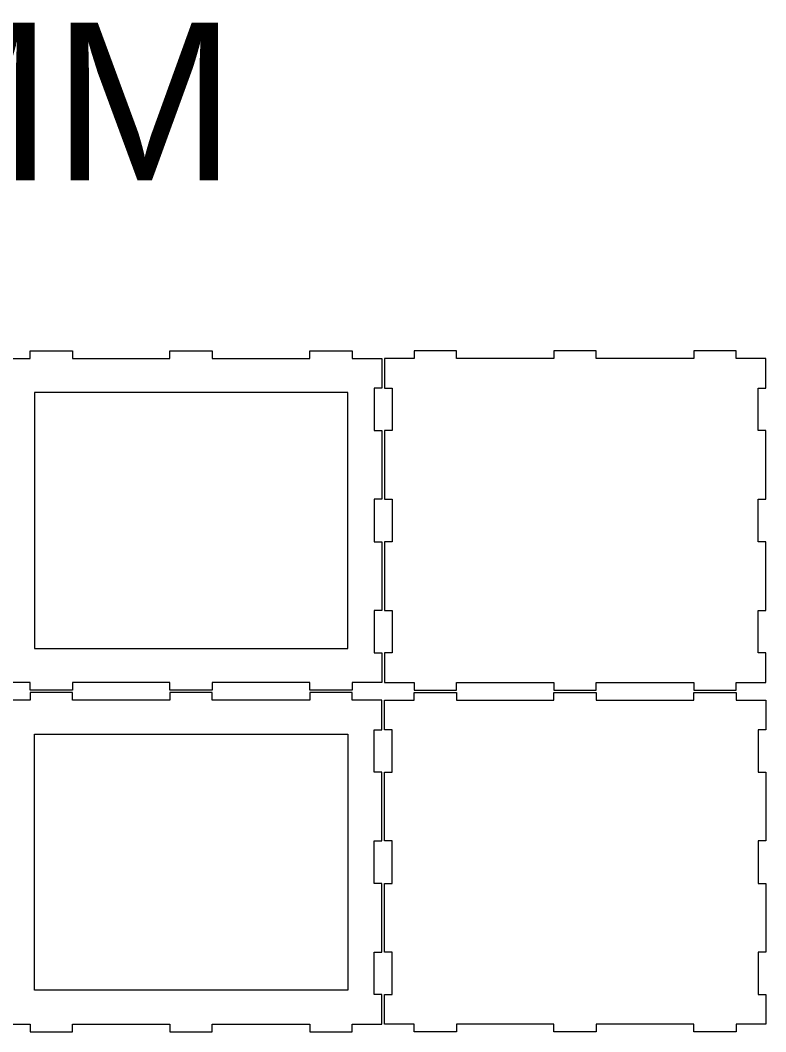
# Model space of a CAD drawing. Header units: millimetres. Extents: x -1649 to 1561, y -460 to 2135.
# Drawn here: x -863 to 17, y 942 to 2135 of the extents above; entities that cross this region are included whole.
import ezdxf

# ---------------------------------------------------------------- set-up
doc = ezdxf.new("R2010")
doc.units = ezdxf.units.MM
doc.header["$MEASUREMENT"] = 0
doc.layers.add('Layer 1', color=7, linetype='Continuous')
doc.styles.add('0', font='arial.ttf', dxfattribs={"height": 1})

msp = doc.modelspace()

# ---------------------------------------------------------------- linework, layer by layer
at = {"layer": 'Layer 1', "color": 250, "lineweight": 20}
for points, knots in [([(-521.2481, 1736.2374), (-521.2481, 1736.2374), (-636.2481, 1736.2374), (-636.2481, 1736.2374), (-636.2481, 1736.2374), (-636.2481, 1736.2374), (-636.2481, 1745.2374), (-636.2481, 1745.2374), (-636.2481, 1745.2374), (-636.2481, 1745.2374), (-686.248, 1745.2374), (-686.248, 1745.2374), (-686.248, 1745.2374), (-686.248, 1745.2374), (-686.248, 1736.2374), (-686.248, 1736.2374), (-686.248, 1736.2374), (-686.248, 1736.2374), (-801.248, 1736.2374), (-801.248, 1736.2374), (-801.248, 1736.2374), (-801.248, 1736.2374), (-801.248, 1745.2374), (-801.248, 1745.2374), (-801.248, 1745.2374), (-801.248, 1745.2374), (-851.248, 1745.2374), (-851.248, 1745.2374), (-851.248, 1745.2374), (-851.248, 1745.2374), (-851.248, 1736.2374), (-851.248, 1736.2374), (-851.248, 1736.2374), (-851.248, 1736.2374), (-886.248, 1736.2374), (-886.248, 1736.2374), (-886.248, 1736.2374), (-886.248, 1736.2374), (-886.248, 1701.2374), (-886.248, 1701.2374), (-886.248, 1701.2374), (-886.248, 1701.2374), (-877.248, 1701.2374), (-877.248, 1701.2374), (-877.248, 1701.2374), (-877.248, 1701.2374), (-877.248, 1651.2374), (-877.248, 1651.2374), (-877.248, 1651.2374), (-877.248, 1651.2374), (-886.248, 1651.2374), (-886.248, 1651.2374), (-886.248, 1651.2374), (-886.248, 1651.2374), (-886.248, 1570.2374), (-886.248, 1570.2374), (-886.248, 1570.2374), (-886.248, 1570.2374), (-877.248, 1570.2374), (-877.248, 1570.2374), (-877.248, 1570.2374), (-877.248, 1570.2374), (-877.248, 1520.2375), (-877.248, 1520.2375), (-877.248, 1520.2375), (-877.248, 1520.2375), (-886.248, 1520.2375), (-886.248, 1520.2375), (-886.248, 1520.2375), (-886.248, 1520.2375), (-886.248, 1439.2375), (-886.248, 1439.2375), (-886.248, 1439.2375), (-886.248, 1439.2375), (-877.248, 1439.2375), (-877.248, 1439.2375), (-877.248, 1439.2375), (-877.248, 1439.2375), (-877.248, 1389.2375), (-877.248, 1389.2375), (-877.248, 1389.2375), (-877.248, 1389.2375), (-886.248, 1389.2375), (-886.248, 1389.2375), (-886.248, 1389.2375), (-886.248, 1389.2375), (-886.248, 1354.2375), (-886.248, 1354.2375), (-886.248, 1354.2375), (-886.248, 1354.2375), (-851.248, 1354.2375), (-851.248, 1354.2375), (-851.248, 1354.2375), (-851.248, 1354.2375), (-851.248, 1345.2375), (-851.248, 1345.2375), (-851.248, 1345.2375), (-851.248, 1345.2375), (-801.248, 1345.2375), (-801.248, 1345.2375), (-801.248, 1345.2375), (-801.248, 1345.2375), (-801.248, 1354.2375), (-801.248, 1354.2375), (-801.248, 1354.2375), (-801.248, 1354.2375), (-686.248, 1354.2375), (-686.248, 1354.2375), (-686.248, 1354.2375), (-686.248, 1354.2375), (-686.248, 1345.2375), (-686.248, 1345.2375), (-686.248, 1345.2375), (-686.248, 1345.2375), (-636.2481, 1345.2375), (-636.2481, 1345.2375), (-636.2481, 1345.2375), (-636.2481, 1345.2375), (-636.2481, 1354.2375), (-636.2481, 1354.2375), (-636.2481, 1354.2375), (-636.2481, 1354.2375), (-521.2481, 1354.2375), (-521.2481, 1354.2375), (-521.2481, 1354.2375), (-521.2481, 1354.2375), (-521.2481, 1345.2375), (-521.2481, 1345.2375), (-521.2481, 1345.2375), (-521.2481, 1345.2375), (-471.2481, 1345.2375), (-471.2481, 1345.2375), (-471.2481, 1345.2375), (-471.2481, 1345.2375), (-471.2481, 1354.2375), (-471.2481, 1354.2375), (-471.2481, 1354.2375), (-471.2481, 1354.2375), (-436.2481, 1354.2375), (-436.2481, 1354.2375), (-436.2481, 1354.2375), (-436.2481, 1354.2375), (-436.2481, 1389.2375), (-436.2481, 1389.2375), (-436.2481, 1389.2375), (-436.2481, 1389.2375), (-445.2481, 1389.2375), (-445.2481, 1389.2375), (-445.2481, 1389.2375), (-445.2481, 1389.2375), (-445.2481, 1439.2375), (-445.2481, 1439.2375), (-445.2481, 1439.2375), (-445.2481, 1439.2375), (-436.2481, 1439.2375), (-436.2481, 1439.2375), (-436.2481, 1439.2375), (-436.2481, 1439.2375), (-436.2481, 1520.2375), (-436.2481, 1520.2375), (-436.2481, 1520.2375), (-436.2481, 1520.2375), (-445.2481, 1520.2375), (-445.2481, 1520.2375), (-445.2481, 1520.2375), (-445.2481, 1520.2375), (-445.2481, 1570.2374), (-445.2481, 1570.2374), (-445.2481, 1570.2374), (-445.2481, 1570.2374), (-436.2481, 1570.2374), (-436.2481, 1570.2374), (-436.2481, 1570.2374), (-436.2481, 1570.2374), (-436.2481, 1651.2374), (-436.2481, 1651.2374), (-436.2481, 1651.2374), (-436.2481, 1651.2374), (-445.2481, 1651.2374), (-445.2481, 1651.2374), (-445.2481, 1651.2374), (-445.2481, 1651.2374), (-445.2481, 1701.2374), (-445.2481, 1701.2374), (-445.2481, 1701.2374), (-445.2481, 1701.2374), (-436.2481, 1701.2374), (-436.2481, 1701.2374), (-436.2481, 1701.2374), (-436.2481, 1701.2374), (-436.2481, 1736.2374), (-436.2481, 1736.2374), (-436.2481, 1736.2374), (-436.2481, 1736.2374), (-471.2481, 1736.2374), (-471.2481, 1736.2374), (-471.2481, 1736.2374), (-471.2481, 1736.2374), (-471.2481, 1745.2374), (-471.2481, 1745.2374), (-471.2481, 1745.2374), (-471.2481, 1745.2374), (-521.2481, 1745.2374), (-521.2481, 1745.2374), (-521.2481, 1745.2374), (-521.2481, 1745.2374), (-521.2481, 1736.2374), (-521.2481, 1736.2374)], [0, 0, 0, 0, 0.018867925, 0.018867925, 0.018867925, 0.018867925, 0.037735849, 0.037735849, 0.037735849, 0.037735849, 0.056603774, 0.056603774, 0.056603774, 0.056603774, 0.075471698, 0.075471698, 0.075471698, 0.075471698, 0.094339623, 0.094339623, 0.094339623, 0.094339623, 0.113207547, 0.113207547, 0.113207547, 0.113207547, 0.132075472, 0.132075472, 0.132075472, 0.132075472, 0.150943396, 0.150943396, 0.150943396, 0.150943396, 0.169811321, 0.169811321, 0.169811321, 0.169811321, 0.188679245, 0.188679245, 0.188679245, 0.188679245, 0.20754717, 0.20754717, 0.20754717, 0.20754717, 0.226415094, 0.226415094, 0.226415094, 0.226415094, 0.245283019, 0.245283019, 0.245283019, 0.245283019, 0.264150943, 0.264150943, 0.264150943, 0.264150943, 0.283018868, 0.283018868, 0.283018868, 0.283018868, 0.301886792, 0.301886792, 0.301886792, 0.301886792, 0.320754717, 0.320754717, 0.320754717, 0.320754717, 0.339622642, 0.339622642, 0.339622642, 0.339622642, 0.358490566, 0.358490566, 0.358490566, 0.358490566, 0.377358491, 0.377358491, 0.377358491, 0.377358491, 0.396226415, 0.396226415, 0.396226415, 0.396226415, 0.41509434, 0.41509434, 0.41509434, 0.41509434, 0.433962264, 0.433962264, 0.433962264, 0.433962264, 0.452830189, 0.452830189, 0.452830189, 0.452830189, 0.471698113, 0.471698113, 0.471698113, 0.471698113, 0.490566038, 0.490566038, 0.490566038, 0.490566038, 0.509433962, 0.509433962, 0.509433962, 0.509433962, 0.528301887, 0.528301887, 0.528301887, 0.528301887, 0.547169811, 0.547169811, 0.547169811, 0.547169811, 0.566037736, 0.566037736, 0.566037736, 0.566037736, 0.58490566, 0.58490566, 0.58490566, 0.58490566, 0.603773585, 0.603773585, 0.603773585, 0.603773585, 0.622641509, 0.622641509, 0.622641509, 0.622641509, 0.641509434, 0.641509434, 0.641509434, 0.641509434, 0.660377358, 0.660377358, 0.660377358, 0.660377358, 0.679245283, 0.679245283, 0.679245283, 0.679245283, 0.698113208, 0.698113208, 0.698113208, 0.698113208, 0.716981132, 0.716981132, 0.716981132, 0.716981132, 0.735849057, 0.735849057, 0.735849057, 0.735849057, 0.754716981, 0.754716981, 0.754716981, 0.754716981, 0.773584906, 0.773584906, 0.773584906, 0.773584906, 0.79245283, 0.79245283, 0.79245283, 0.79245283, 0.811320755, 0.811320755, 0.811320755, 0.811320755, 0.830188679, 0.830188679, 0.830188679, 0.830188679, 0.849056604, 0.849056604, 0.849056604, 0.849056604, 0.867924528, 0.867924528, 0.867924528, 0.867924528, 0.886792453, 0.886792453, 0.886792453, 0.886792453, 0.905660377, 0.905660377, 0.905660377, 0.905660377, 0.924528302, 0.924528302, 0.924528302, 0.924528302, 0.943396226, 0.943396226, 0.943396226, 0.943396226, 0.962264151, 0.962264151, 0.962264151, 0.962264151, 1, 1, 1, 1]), ([(-348.2481, 1736.2374), (-348.2481, 1736.2374), (-233.2481, 1736.2374), (-233.2481, 1736.2374), (-233.2481, 1736.2374), (-233.2481, 1736.2374), (-233.2481, 1745.2374), (-233.2481, 1745.2374), (-233.2481, 1745.2374), (-233.2481, 1745.2374), (-183.2482, 1745.2374), (-183.2482, 1745.2374), (-183.2482, 1745.2374), (-183.2482, 1745.2374), (-183.2482, 1736.2374), (-183.2482, 1736.2374), (-183.2482, 1736.2374), (-183.2482, 1736.2374), (-68.2482, 1736.2374), (-68.2482, 1736.2374), (-68.2482, 1736.2374), (-68.2482, 1736.2374), (-68.2482, 1745.2374), (-68.2482, 1745.2374), (-68.2482, 1745.2374), (-68.2482, 1745.2374), (-18.2482, 1745.2374), (-18.2482, 1745.2374), (-18.2482, 1745.2374), (-18.2482, 1745.2374), (-18.2482, 1736.2374), (-18.2482, 1736.2374), (-18.2482, 1736.2374), (-18.2482, 1736.2374), (16.7518, 1736.2374), (16.7518, 1736.2374), (16.7518, 1736.2374), (16.7518, 1736.2374), (16.7518, 1701.2374), (16.7518, 1701.2374), (16.7518, 1701.2374), (16.7518, 1701.2374), (7.7518, 1701.2374), (7.7518, 1701.2374), (7.7518, 1701.2374), (7.7518, 1701.2374), (7.7518, 1651.2374), (7.7518, 1651.2374), (7.7518, 1651.2374), (7.7518, 1651.2374), (16.7518, 1651.2374), (16.7518, 1651.2374), (16.7518, 1651.2374), (16.7518, 1651.2374), (16.7518, 1570.2374), (16.7518, 1570.2374), (16.7518, 1570.2374), (16.7518, 1570.2374), (7.7518, 1570.2374), (7.7518, 1570.2374), (7.7518, 1570.2374), (7.7518, 1570.2374), (7.7518, 1520.2375), (7.7518, 1520.2375), (7.7518, 1520.2375), (7.7518, 1520.2375), (16.7518, 1520.2375), (16.7518, 1520.2375), (16.7518, 1520.2375), (16.7518, 1520.2375), (16.7518, 1439.2375), (16.7518, 1439.2375), (16.7518, 1439.2375), (16.7518, 1439.2375), (7.7518, 1439.2375), (7.7518, 1439.2375), (7.7518, 1439.2375), (7.7518, 1439.2375), (7.7518, 1389.2375), (7.7518, 1389.2375), (7.7518, 1389.2375), (7.7518, 1389.2375), (16.7518, 1389.2375), (16.7518, 1389.2375), (16.7518, 1389.2375), (16.7518, 1389.2375), (16.7518, 1354.2375), (16.7518, 1354.2375), (16.7518, 1354.2375), (16.7518, 1354.2375), (-18.2482, 1354.2375), (-18.2482, 1354.2375), (-18.2482, 1354.2375), (-18.2482, 1354.2375), (-18.2482, 1345.2375), (-18.2482, 1345.2375), (-18.2482, 1345.2375), (-18.2482, 1345.2375), (-68.2482, 1345.2375), (-68.2482, 1345.2375), (-68.2482, 1345.2375), (-68.2482, 1345.2375), (-68.2482, 1354.2375), (-68.2482, 1354.2375), (-68.2482, 1354.2375), (-68.2482, 1354.2375), (-183.2482, 1354.2375), (-183.2482, 1354.2375), (-183.2482, 1354.2375), (-183.2482, 1354.2375), (-183.2482, 1345.2375), (-183.2482, 1345.2375), (-183.2482, 1345.2375), (-183.2482, 1345.2375), (-233.2481, 1345.2375), (-233.2481, 1345.2375), (-233.2481, 1345.2375), (-233.2481, 1345.2375), (-233.2481, 1354.2375), (-233.2481, 1354.2375), (-233.2481, 1354.2375), (-233.2481, 1354.2375), (-348.2481, 1354.2375), (-348.2481, 1354.2375), (-348.2481, 1354.2375), (-348.2481, 1354.2375), (-348.2481, 1345.2375), (-348.2481, 1345.2375), (-348.2481, 1345.2375), (-348.2481, 1345.2375), (-398.2481, 1345.2375), (-398.2481, 1345.2375), (-398.2481, 1345.2375), (-398.2481, 1345.2375), (-398.2481, 1354.2375), (-398.2481, 1354.2375), (-398.2481, 1354.2375), (-398.2481, 1354.2375), (-433.2481, 1354.2375), (-433.2481, 1354.2375), (-433.2481, 1354.2375), (-433.2481, 1354.2375), (-433.2481, 1389.2375), (-433.2481, 1389.2375), (-433.2481, 1389.2375), (-433.2481, 1389.2375), (-424.2481, 1389.2375), (-424.2481, 1389.2375), (-424.2481, 1389.2375), (-424.2481, 1389.2375), (-424.2481, 1439.2375), (-424.2481, 1439.2375), (-424.2481, 1439.2375), (-424.2481, 1439.2375), (-433.2481, 1439.2375), (-433.2481, 1439.2375), (-433.2481, 1439.2375), (-433.2481, 1439.2375), (-433.2481, 1520.2375), (-433.2481, 1520.2375), (-433.2481, 1520.2375), (-433.2481, 1520.2375), (-424.2481, 1520.2375), (-424.2481, 1520.2375), (-424.2481, 1520.2375), (-424.2481, 1520.2375), (-424.2481, 1570.2374), (-424.2481, 1570.2374), (-424.2481, 1570.2374), (-424.2481, 1570.2374), (-433.2481, 1570.2374), (-433.2481, 1570.2374), (-433.2481, 1570.2374), (-433.2481, 1570.2374), (-433.2481, 1651.2374), (-433.2481, 1651.2374), (-433.2481, 1651.2374), (-433.2481, 1651.2374), (-424.2481, 1651.2374), (-424.2481, 1651.2374), (-424.2481, 1651.2374), (-424.2481, 1651.2374), (-424.2481, 1701.2374), (-424.2481, 1701.2374), (-424.2481, 1701.2374), (-424.2481, 1701.2374), (-433.2481, 1701.2374), (-433.2481, 1701.2374), (-433.2481, 1701.2374), (-433.2481, 1701.2374), (-433.2481, 1736.2374), (-433.2481, 1736.2374), (-433.2481, 1736.2374), (-433.2481, 1736.2374), (-398.2481, 1736.2374), (-398.2481, 1736.2374), (-398.2481, 1736.2374), (-398.2481, 1736.2374), (-398.2481, 1745.2374), (-398.2481, 1745.2374), (-398.2481, 1745.2374), (-398.2481, 1745.2374), (-348.2481, 1745.2374), (-348.2481, 1745.2374), (-348.2481, 1745.2374), (-348.2481, 1745.2374), (-348.2481, 1736.2374), (-348.2481, 1736.2374)], [0, 0, 0, 0, 0.018867925, 0.018867925, 0.018867925, 0.018867925, 0.037735849, 0.037735849, 0.037735849, 0.037735849, 0.056603774, 0.056603774, 0.056603774, 0.056603774, 0.075471698, 0.075471698, 0.075471698, 0.075471698, 0.094339623, 0.094339623, 0.094339623, 0.094339623, 0.113207547, 0.113207547, 0.113207547, 0.113207547, 0.132075472, 0.132075472, 0.132075472, 0.132075472, 0.150943396, 0.150943396, 0.150943396, 0.150943396, 0.169811321, 0.169811321, 0.169811321, 0.169811321, 0.188679245, 0.188679245, 0.188679245, 0.188679245, 0.20754717, 0.20754717, 0.20754717, 0.20754717, 0.226415094, 0.226415094, 0.226415094, 0.226415094, 0.245283019, 0.245283019, 0.245283019, 0.245283019, 0.264150943, 0.264150943, 0.264150943, 0.264150943, 0.283018868, 0.283018868, 0.283018868, 0.283018868, 0.301886792, 0.301886792, 0.301886792, 0.301886792, 0.320754717, 0.320754717, 0.320754717, 0.320754717, 0.339622642, 0.339622642, 0.339622642, 0.339622642, 0.358490566, 0.358490566, 0.358490566, 0.358490566, 0.377358491, 0.377358491, 0.377358491, 0.377358491, 0.396226415, 0.396226415, 0.396226415, 0.396226415, 0.41509434, 0.41509434, 0.41509434, 0.41509434, 0.433962264, 0.433962264, 0.433962264, 0.433962264, 0.452830189, 0.452830189, 0.452830189, 0.452830189, 0.471698113, 0.471698113, 0.471698113, 0.471698113, 0.490566038, 0.490566038, 0.490566038, 0.490566038, 0.509433962, 0.509433962, 0.509433962, 0.509433962, 0.528301887, 0.528301887, 0.528301887, 0.528301887, 0.547169811, 0.547169811, 0.547169811, 0.547169811, 0.566037736, 0.566037736, 0.566037736, 0.566037736, 0.58490566, 0.58490566, 0.58490566, 0.58490566, 0.603773585, 0.603773585, 0.603773585, 0.603773585, 0.622641509, 0.622641509, 0.622641509, 0.622641509, 0.641509434, 0.641509434, 0.641509434, 0.641509434, 0.660377358, 0.660377358, 0.660377358, 0.660377358, 0.679245283, 0.679245283, 0.679245283, 0.679245283, 0.698113208, 0.698113208, 0.698113208, 0.698113208, 0.716981132, 0.716981132, 0.716981132, 0.716981132, 0.735849057, 0.735849057, 0.735849057, 0.735849057, 0.754716981, 0.754716981, 0.754716981, 0.754716981, 0.773584906, 0.773584906, 0.773584906, 0.773584906, 0.79245283, 0.79245283, 0.79245283, 0.79245283, 0.811320755, 0.811320755, 0.811320755, 0.811320755, 0.830188679, 0.830188679, 0.830188679, 0.830188679, 0.849056604, 0.849056604, 0.849056604, 0.849056604, 0.867924528, 0.867924528, 0.867924528, 0.867924528, 0.886792453, 0.886792453, 0.886792453, 0.886792453, 0.905660377, 0.905660377, 0.905660377, 0.905660377, 0.924528302, 0.924528302, 0.924528302, 0.924528302, 0.943396226, 0.943396226, 0.943396226, 0.943396226, 0.962264151, 0.962264151, 0.962264151, 0.962264151, 1, 1, 1, 1]), ([(-846.248, 1696.2374), (-846.248, 1696.2374), (-476.2481, 1696.2374), (-476.2481, 1696.2374), (-476.2481, 1696.2374), (-476.2481, 1696.2374), (-476.2481, 1394.2375), (-476.2481, 1394.2375), (-476.2481, 1394.2375), (-476.2481, 1394.2375), (-846.248, 1394.2375), (-846.248, 1394.2375), (-846.248, 1394.2375), (-846.248, 1394.2375), (-846.248, 1696.2374), (-846.248, 1696.2374)], [0, 0, 0, 0, 0.2, 0.2, 0.2, 0.2, 0.4, 0.4, 0.4, 0.4, 0.6, 0.6, 0.6, 0.6, 1, 1, 1, 1]), ([(-521.2481, 951.2376), (-521.2481, 951.2376), (-636.2481, 951.2376), (-636.2481, 951.2376), (-636.2481, 951.2376), (-636.2481, 951.2376), (-636.2481, 942.2376), (-636.2481, 942.2376), (-636.2481, 942.2376), (-636.2481, 942.2376), (-686.248, 942.2376), (-686.248, 942.2376), (-686.248, 942.2376), (-686.248, 942.2376), (-686.248, 951.2376), (-686.248, 951.2376), (-686.248, 951.2376), (-686.248, 951.2376), (-801.248, 951.2376), (-801.248, 951.2376), (-801.248, 951.2376), (-801.248, 951.2376), (-801.248, 942.2376), (-801.248, 942.2376), (-801.248, 942.2376), (-801.248, 942.2376), (-851.248, 942.2376), (-851.248, 942.2376), (-851.248, 942.2376), (-851.248, 942.2376), (-851.248, 951.2376), (-851.248, 951.2376), (-851.248, 951.2376), (-851.248, 951.2376), (-886.248, 951.2376), (-886.248, 951.2376), (-886.248, 951.2376), (-886.248, 951.2376), (-886.248, 986.2376), (-886.248, 986.2376), (-886.248, 986.2376), (-886.248, 986.2376), (-877.248, 986.2376), (-877.248, 986.2376), (-877.248, 986.2376), (-877.248, 986.2376), (-877.248, 1036.2376), (-877.248, 1036.2376), (-877.248, 1036.2376), (-877.248, 1036.2376), (-886.248, 1036.2376), (-886.248, 1036.2376), (-886.248, 1036.2376), (-886.248, 1036.2376), (-886.248, 1117.2376), (-886.248, 1117.2376), (-886.248, 1117.2376), (-886.248, 1117.2376), (-877.248, 1117.2376), (-877.248, 1117.2376), (-877.248, 1117.2376), (-877.248, 1117.2376), (-877.248, 1167.2375), (-877.248, 1167.2375), (-877.248, 1167.2375), (-877.248, 1167.2375), (-886.248, 1167.2375), (-886.248, 1167.2375), (-886.248, 1167.2375), (-886.248, 1167.2375), (-886.248, 1248.2375), (-886.248, 1248.2375), (-886.248, 1248.2375), (-886.248, 1248.2375), (-877.248, 1248.2375), (-877.248, 1248.2375), (-877.248, 1248.2375), (-877.248, 1248.2375), (-877.248, 1298.2375), (-877.248, 1298.2375), (-877.248, 1298.2375), (-877.248, 1298.2375), (-886.248, 1298.2375), (-886.248, 1298.2375), (-886.248, 1298.2375), (-886.248, 1298.2375), (-886.248, 1333.2375), (-886.248, 1333.2375), (-886.248, 1333.2375), (-886.248, 1333.2375), (-851.248, 1333.2375), (-851.248, 1333.2375), (-851.248, 1333.2375), (-851.248, 1333.2375), (-851.248, 1342.2375), (-851.248, 1342.2375), (-851.248, 1342.2375), (-851.248, 1342.2375), (-801.248, 1342.2375), (-801.248, 1342.2375), (-801.248, 1342.2375), (-801.248, 1342.2375), (-801.248, 1333.2375), (-801.248, 1333.2375), (-801.248, 1333.2375), (-801.248, 1333.2375), (-686.248, 1333.2375), (-686.248, 1333.2375), (-686.248, 1333.2375), (-686.248, 1333.2375), (-686.248, 1342.2375), (-686.248, 1342.2375), (-686.248, 1342.2375), (-686.248, 1342.2375), (-636.2481, 1342.2375), (-636.2481, 1342.2375), (-636.2481, 1342.2375), (-636.2481, 1342.2375), (-636.2481, 1333.2375), (-636.2481, 1333.2375), (-636.2481, 1333.2375), (-636.2481, 1333.2375), (-521.2481, 1333.2375), (-521.2481, 1333.2375), (-521.2481, 1333.2375), (-521.2481, 1333.2375), (-521.2481, 1342.2375), (-521.2481, 1342.2375), (-521.2481, 1342.2375), (-521.2481, 1342.2375), (-471.2481, 1342.2375), (-471.2481, 1342.2375), (-471.2481, 1342.2375), (-471.2481, 1342.2375), (-471.2481, 1333.2375), (-471.2481, 1333.2375), (-471.2481, 1333.2375), (-471.2481, 1333.2375), (-436.2481, 1333.2375), (-436.2481, 1333.2375), (-436.2481, 1333.2375), (-436.2481, 1333.2375), (-436.2481, 1298.2375), (-436.2481, 1298.2375), (-436.2481, 1298.2375), (-436.2481, 1298.2375), (-445.2481, 1298.2375), (-445.2481, 1298.2375), (-445.2481, 1298.2375), (-445.2481, 1298.2375), (-445.2481, 1248.2375), (-445.2481, 1248.2375), (-445.2481, 1248.2375), (-445.2481, 1248.2375), (-436.2481, 1248.2375), (-436.2481, 1248.2375), (-436.2481, 1248.2375), (-436.2481, 1248.2375), (-436.2481, 1167.2375), (-436.2481, 1167.2375), (-436.2481, 1167.2375), (-436.2481, 1167.2375), (-445.2481, 1167.2375), (-445.2481, 1167.2375), (-445.2481, 1167.2375), (-445.2481, 1167.2375), (-445.2481, 1117.2376), (-445.2481, 1117.2376), (-445.2481, 1117.2376), (-445.2481, 1117.2376), (-436.2481, 1117.2376), (-436.2481, 1117.2376), (-436.2481, 1117.2376), (-436.2481, 1117.2376), (-436.2481, 1036.2376), (-436.2481, 1036.2376), (-436.2481, 1036.2376), (-436.2481, 1036.2376), (-445.2481, 1036.2376), (-445.2481, 1036.2376), (-445.2481, 1036.2376), (-445.2481, 1036.2376), (-445.2481, 986.2376), (-445.2481, 986.2376), (-445.2481, 986.2376), (-445.2481, 986.2376), (-436.2481, 986.2376), (-436.2481, 986.2376), (-436.2481, 986.2376), (-436.2481, 986.2376), (-436.2481, 951.2376), (-436.2481, 951.2376), (-436.2481, 951.2376), (-436.2481, 951.2376), (-471.2481, 951.2376), (-471.2481, 951.2376), (-471.2481, 951.2376), (-471.2481, 951.2376), (-471.2481, 942.2376), (-471.2481, 942.2376), (-471.2481, 942.2376), (-471.2481, 942.2376), (-521.2481, 942.2376), (-521.2481, 942.2376), (-521.2481, 942.2376), (-521.2481, 942.2376), (-521.2481, 951.2376), (-521.2481, 951.2376)], [0, 0, 0, 0, 0.018867925, 0.018867925, 0.018867925, 0.018867925, 0.037735849, 0.037735849, 0.037735849, 0.037735849, 0.056603774, 0.056603774, 0.056603774, 0.056603774, 0.075471698, 0.075471698, 0.075471698, 0.075471698, 0.094339623, 0.094339623, 0.094339623, 0.094339623, 0.113207547, 0.113207547, 0.113207547, 0.113207547, 0.132075472, 0.132075472, 0.132075472, 0.132075472, 0.150943396, 0.150943396, 0.150943396, 0.150943396, 0.169811321, 0.169811321, 0.169811321, 0.169811321, 0.188679245, 0.188679245, 0.188679245, 0.188679245, 0.20754717, 0.20754717, 0.20754717, 0.20754717, 0.226415094, 0.226415094, 0.226415094, 0.226415094, 0.245283019, 0.245283019, 0.245283019, 0.245283019, 0.264150943, 0.264150943, 0.264150943, 0.264150943, 0.283018868, 0.283018868, 0.283018868, 0.283018868, 0.301886792, 0.301886792, 0.301886792, 0.301886792, 0.320754717, 0.320754717, 0.320754717, 0.320754717, 0.339622642, 0.339622642, 0.339622642, 0.339622642, 0.358490566, 0.358490566, 0.358490566, 0.358490566, 0.377358491, 0.377358491, 0.377358491, 0.377358491, 0.396226415, 0.396226415, 0.396226415, 0.396226415, 0.41509434, 0.41509434, 0.41509434, 0.41509434, 0.433962264, 0.433962264, 0.433962264, 0.433962264, 0.452830189, 0.452830189, 0.452830189, 0.452830189, 0.471698113, 0.471698113, 0.471698113, 0.471698113, 0.490566038, 0.490566038, 0.490566038, 0.490566038, 0.509433962, 0.509433962, 0.509433962, 0.509433962, 0.528301887, 0.528301887, 0.528301887, 0.528301887, 0.547169811, 0.547169811, 0.547169811, 0.547169811, 0.566037736, 0.566037736, 0.566037736, 0.566037736, 0.58490566, 0.58490566, 0.58490566, 0.58490566, 0.603773585, 0.603773585, 0.603773585, 0.603773585, 0.622641509, 0.622641509, 0.622641509, 0.622641509, 0.641509434, 0.641509434, 0.641509434, 0.641509434, 0.660377358, 0.660377358, 0.660377358, 0.660377358, 0.679245283, 0.679245283, 0.679245283, 0.679245283, 0.698113208, 0.698113208, 0.698113208, 0.698113208, 0.716981132, 0.716981132, 0.716981132, 0.716981132, 0.735849057, 0.735849057, 0.735849057, 0.735849057, 0.754716981, 0.754716981, 0.754716981, 0.754716981, 0.773584906, 0.773584906, 0.773584906, 0.773584906, 0.79245283, 0.79245283, 0.79245283, 0.79245283, 0.811320755, 0.811320755, 0.811320755, 0.811320755, 0.830188679, 0.830188679, 0.830188679, 0.830188679, 0.849056604, 0.849056604, 0.849056604, 0.849056604, 0.867924528, 0.867924528, 0.867924528, 0.867924528, 0.886792453, 0.886792453, 0.886792453, 0.886792453, 0.905660377, 0.905660377, 0.905660377, 0.905660377, 0.924528302, 0.924528302, 0.924528302, 0.924528302, 0.943396226, 0.943396226, 0.943396226, 0.943396226, 0.962264151, 0.962264151, 0.962264151, 0.962264151, 1, 1, 1, 1]), ([(-348.2481, 951.2376), (-348.2481, 951.2376), (-233.2481, 951.2376), (-233.2481, 951.2376), (-233.2481, 951.2376), (-233.2481, 951.2376), (-233.2481, 942.2376), (-233.2481, 942.2376), (-233.2481, 942.2376), (-233.2481, 942.2376), (-183.2482, 942.2376), (-183.2482, 942.2376), (-183.2482, 942.2376), (-183.2482, 942.2376), (-183.2482, 951.2376), (-183.2482, 951.2376), (-183.2482, 951.2376), (-183.2482, 951.2376), (-68.2482, 951.2376), (-68.2482, 951.2376), (-68.2482, 951.2376), (-68.2482, 951.2376), (-68.2482, 942.2376), (-68.2482, 942.2376), (-68.2482, 942.2376), (-68.2482, 942.2376), (-18.2482, 942.2376), (-18.2482, 942.2376), (-18.2482, 942.2376), (-18.2482, 942.2376), (-18.2482, 951.2376), (-18.2482, 951.2376), (-18.2482, 951.2376), (-18.2482, 951.2376), (16.7518, 951.2376), (16.7518, 951.2376), (16.7518, 951.2376), (16.7518, 951.2376), (16.7518, 986.2376), (16.7518, 986.2376), (16.7518, 986.2376), (16.7518, 986.2376), (7.7518, 986.2376), (7.7518, 986.2376), (7.7518, 986.2376), (7.7518, 986.2376), (7.7518, 1036.2376), (7.7518, 1036.2376), (7.7518, 1036.2376), (7.7518, 1036.2376), (16.7518, 1036.2376), (16.7518, 1036.2376), (16.7518, 1036.2376), (16.7518, 1036.2376), (16.7518, 1117.2376), (16.7518, 1117.2376), (16.7518, 1117.2376), (16.7518, 1117.2376), (7.7518, 1117.2376), (7.7518, 1117.2376), (7.7518, 1117.2376), (7.7518, 1117.2376), (7.7518, 1167.2375), (7.7518, 1167.2375), (7.7518, 1167.2375), (7.7518, 1167.2375), (16.7518, 1167.2375), (16.7518, 1167.2375), (16.7518, 1167.2375), (16.7518, 1167.2375), (16.7518, 1248.2375), (16.7518, 1248.2375), (16.7518, 1248.2375), (16.7518, 1248.2375), (7.7518, 1248.2375), (7.7518, 1248.2375), (7.7518, 1248.2375), (7.7518, 1248.2375), (7.7518, 1298.2375), (7.7518, 1298.2375), (7.7518, 1298.2375), (7.7518, 1298.2375), (16.7518, 1298.2375), (16.7518, 1298.2375), (16.7518, 1298.2375), (16.7518, 1298.2375), (16.7518, 1333.2375), (16.7518, 1333.2375), (16.7518, 1333.2375), (16.7518, 1333.2375), (-18.2482, 1333.2375), (-18.2482, 1333.2375), (-18.2482, 1333.2375), (-18.2482, 1333.2375), (-18.2482, 1342.2375), (-18.2482, 1342.2375), (-18.2482, 1342.2375), (-18.2482, 1342.2375), (-68.2482, 1342.2375), (-68.2482, 1342.2375), (-68.2482, 1342.2375), (-68.2482, 1342.2375), (-68.2482, 1333.2375), (-68.2482, 1333.2375), (-68.2482, 1333.2375), (-68.2482, 1333.2375), (-183.2482, 1333.2375), (-183.2482, 1333.2375), (-183.2482, 1333.2375), (-183.2482, 1333.2375), (-183.2482, 1342.2375), (-183.2482, 1342.2375), (-183.2482, 1342.2375), (-183.2482, 1342.2375), (-233.2481, 1342.2375), (-233.2481, 1342.2375), (-233.2481, 1342.2375), (-233.2481, 1342.2375), (-233.2481, 1333.2375), (-233.2481, 1333.2375), (-233.2481, 1333.2375), (-233.2481, 1333.2375), (-348.2481, 1333.2375), (-348.2481, 1333.2375), (-348.2481, 1333.2375), (-348.2481, 1333.2375), (-348.2481, 1342.2375), (-348.2481, 1342.2375), (-348.2481, 1342.2375), (-348.2481, 1342.2375), (-398.2481, 1342.2375), (-398.2481, 1342.2375), (-398.2481, 1342.2375), (-398.2481, 1342.2375), (-398.2481, 1333.2375), (-398.2481, 1333.2375), (-398.2481, 1333.2375), (-398.2481, 1333.2375), (-433.2481, 1333.2375), (-433.2481, 1333.2375), (-433.2481, 1333.2375), (-433.2481, 1333.2375), (-433.2481, 1298.2375), (-433.2481, 1298.2375), (-433.2481, 1298.2375), (-433.2481, 1298.2375), (-424.2481, 1298.2375), (-424.2481, 1298.2375), (-424.2481, 1298.2375), (-424.2481, 1298.2375), (-424.2481, 1248.2375), (-424.2481, 1248.2375), (-424.2481, 1248.2375), (-424.2481, 1248.2375), (-433.2481, 1248.2375), (-433.2481, 1248.2375), (-433.2481, 1248.2375), (-433.2481, 1248.2375), (-433.2481, 1167.2375), (-433.2481, 1167.2375), (-433.2481, 1167.2375), (-433.2481, 1167.2375), (-424.2481, 1167.2375), (-424.2481, 1167.2375), (-424.2481, 1167.2375), (-424.2481, 1167.2375), (-424.2481, 1117.2376), (-424.2481, 1117.2376), (-424.2481, 1117.2376), (-424.2481, 1117.2376), (-433.2481, 1117.2376), (-433.2481, 1117.2376), (-433.2481, 1117.2376), (-433.2481, 1117.2376), (-433.2481, 1036.2376), (-433.2481, 1036.2376), (-433.2481, 1036.2376), (-433.2481, 1036.2376), (-424.2481, 1036.2376), (-424.2481, 1036.2376), (-424.2481, 1036.2376), (-424.2481, 1036.2376), (-424.2481, 986.2376), (-424.2481, 986.2376), (-424.2481, 986.2376), (-424.2481, 986.2376), (-433.2481, 986.2376), (-433.2481, 986.2376), (-433.2481, 986.2376), (-433.2481, 986.2376), (-433.2481, 951.2376), (-433.2481, 951.2376), (-433.2481, 951.2376), (-433.2481, 951.2376), (-398.2481, 951.2376), (-398.2481, 951.2376), (-398.2481, 951.2376), (-398.2481, 951.2376), (-398.2481, 942.2376), (-398.2481, 942.2376), (-398.2481, 942.2376), (-398.2481, 942.2376), (-348.2481, 942.2376), (-348.2481, 942.2376), (-348.2481, 942.2376), (-348.2481, 942.2376), (-348.2481, 951.2376), (-348.2481, 951.2376)], [0, 0, 0, 0, 0.018867925, 0.018867925, 0.018867925, 0.018867925, 0.037735849, 0.037735849, 0.037735849, 0.037735849, 0.056603774, 0.056603774, 0.056603774, 0.056603774, 0.075471698, 0.075471698, 0.075471698, 0.075471698, 0.094339623, 0.094339623, 0.094339623, 0.094339623, 0.113207547, 0.113207547, 0.113207547, 0.113207547, 0.132075472, 0.132075472, 0.132075472, 0.132075472, 0.150943396, 0.150943396, 0.150943396, 0.150943396, 0.169811321, 0.169811321, 0.169811321, 0.169811321, 0.188679245, 0.188679245, 0.188679245, 0.188679245, 0.20754717, 0.20754717, 0.20754717, 0.20754717, 0.226415094, 0.226415094, 0.226415094, 0.226415094, 0.245283019, 0.245283019, 0.245283019, 0.245283019, 0.264150943, 0.264150943, 0.264150943, 0.264150943, 0.283018868, 0.283018868, 0.283018868, 0.283018868, 0.301886792, 0.301886792, 0.301886792, 0.301886792, 0.320754717, 0.320754717, 0.320754717, 0.320754717, 0.339622642, 0.339622642, 0.339622642, 0.339622642, 0.358490566, 0.358490566, 0.358490566, 0.358490566, 0.377358491, 0.377358491, 0.377358491, 0.377358491, 0.396226415, 0.396226415, 0.396226415, 0.396226415, 0.41509434, 0.41509434, 0.41509434, 0.41509434, 0.433962264, 0.433962264, 0.433962264, 0.433962264, 0.452830189, 0.452830189, 0.452830189, 0.452830189, 0.471698113, 0.471698113, 0.471698113, 0.471698113, 0.490566038, 0.490566038, 0.490566038, 0.490566038, 0.509433962, 0.509433962, 0.509433962, 0.509433962, 0.528301887, 0.528301887, 0.528301887, 0.528301887, 0.547169811, 0.547169811, 0.547169811, 0.547169811, 0.566037736, 0.566037736, 0.566037736, 0.566037736, 0.58490566, 0.58490566, 0.58490566, 0.58490566, 0.603773585, 0.603773585, 0.603773585, 0.603773585, 0.622641509, 0.622641509, 0.622641509, 0.622641509, 0.641509434, 0.641509434, 0.641509434, 0.641509434, 0.660377358, 0.660377358, 0.660377358, 0.660377358, 0.679245283, 0.679245283, 0.679245283, 0.679245283, 0.698113208, 0.698113208, 0.698113208, 0.698113208, 0.716981132, 0.716981132, 0.716981132, 0.716981132, 0.735849057, 0.735849057, 0.735849057, 0.735849057, 0.754716981, 0.754716981, 0.754716981, 0.754716981, 0.773584906, 0.773584906, 0.773584906, 0.773584906, 0.79245283, 0.79245283, 0.79245283, 0.79245283, 0.811320755, 0.811320755, 0.811320755, 0.811320755, 0.830188679, 0.830188679, 0.830188679, 0.830188679, 0.849056604, 0.849056604, 0.849056604, 0.849056604, 0.867924528, 0.867924528, 0.867924528, 0.867924528, 0.886792453, 0.886792453, 0.886792453, 0.886792453, 0.905660377, 0.905660377, 0.905660377, 0.905660377, 0.924528302, 0.924528302, 0.924528302, 0.924528302, 0.943396226, 0.943396226, 0.943396226, 0.943396226, 0.962264151, 0.962264151, 0.962264151, 0.962264151, 1, 1, 1, 1]), ([(-846.248, 991.2376), (-846.248, 991.2376), (-476.2481, 991.2376), (-476.2481, 991.2376), (-476.2481, 991.2376), (-476.2481, 991.2376), (-476.2481, 1293.2375), (-476.2481, 1293.2375), (-476.2481, 1293.2375), (-476.2481, 1293.2375), (-846.248, 1293.2375), (-846.248, 1293.2375), (-846.248, 1293.2375), (-846.248, 1293.2375), (-846.248, 991.2376), (-846.248, 991.2376)], [0, 0, 0, 0, 0.2, 0.2, 0.2, 0.2, 0.4, 0.4, 0.4, 0.4, 0.6, 0.6, 0.6, 0.6, 1, 1, 1, 1])]:
    msp.add_open_spline(points, degree=3, knots=knots, dxfattribs=at)

# ---------------------------------------------------------------- texts
at = {"layer": 'Layer 1', "color": 250, "style": '0'}
msp.add_text('9MM', height=186.12281, dxfattribs=at).set_placement((-1185.8376, 1946.3277))

doc.saveas('drawing.dxf')
